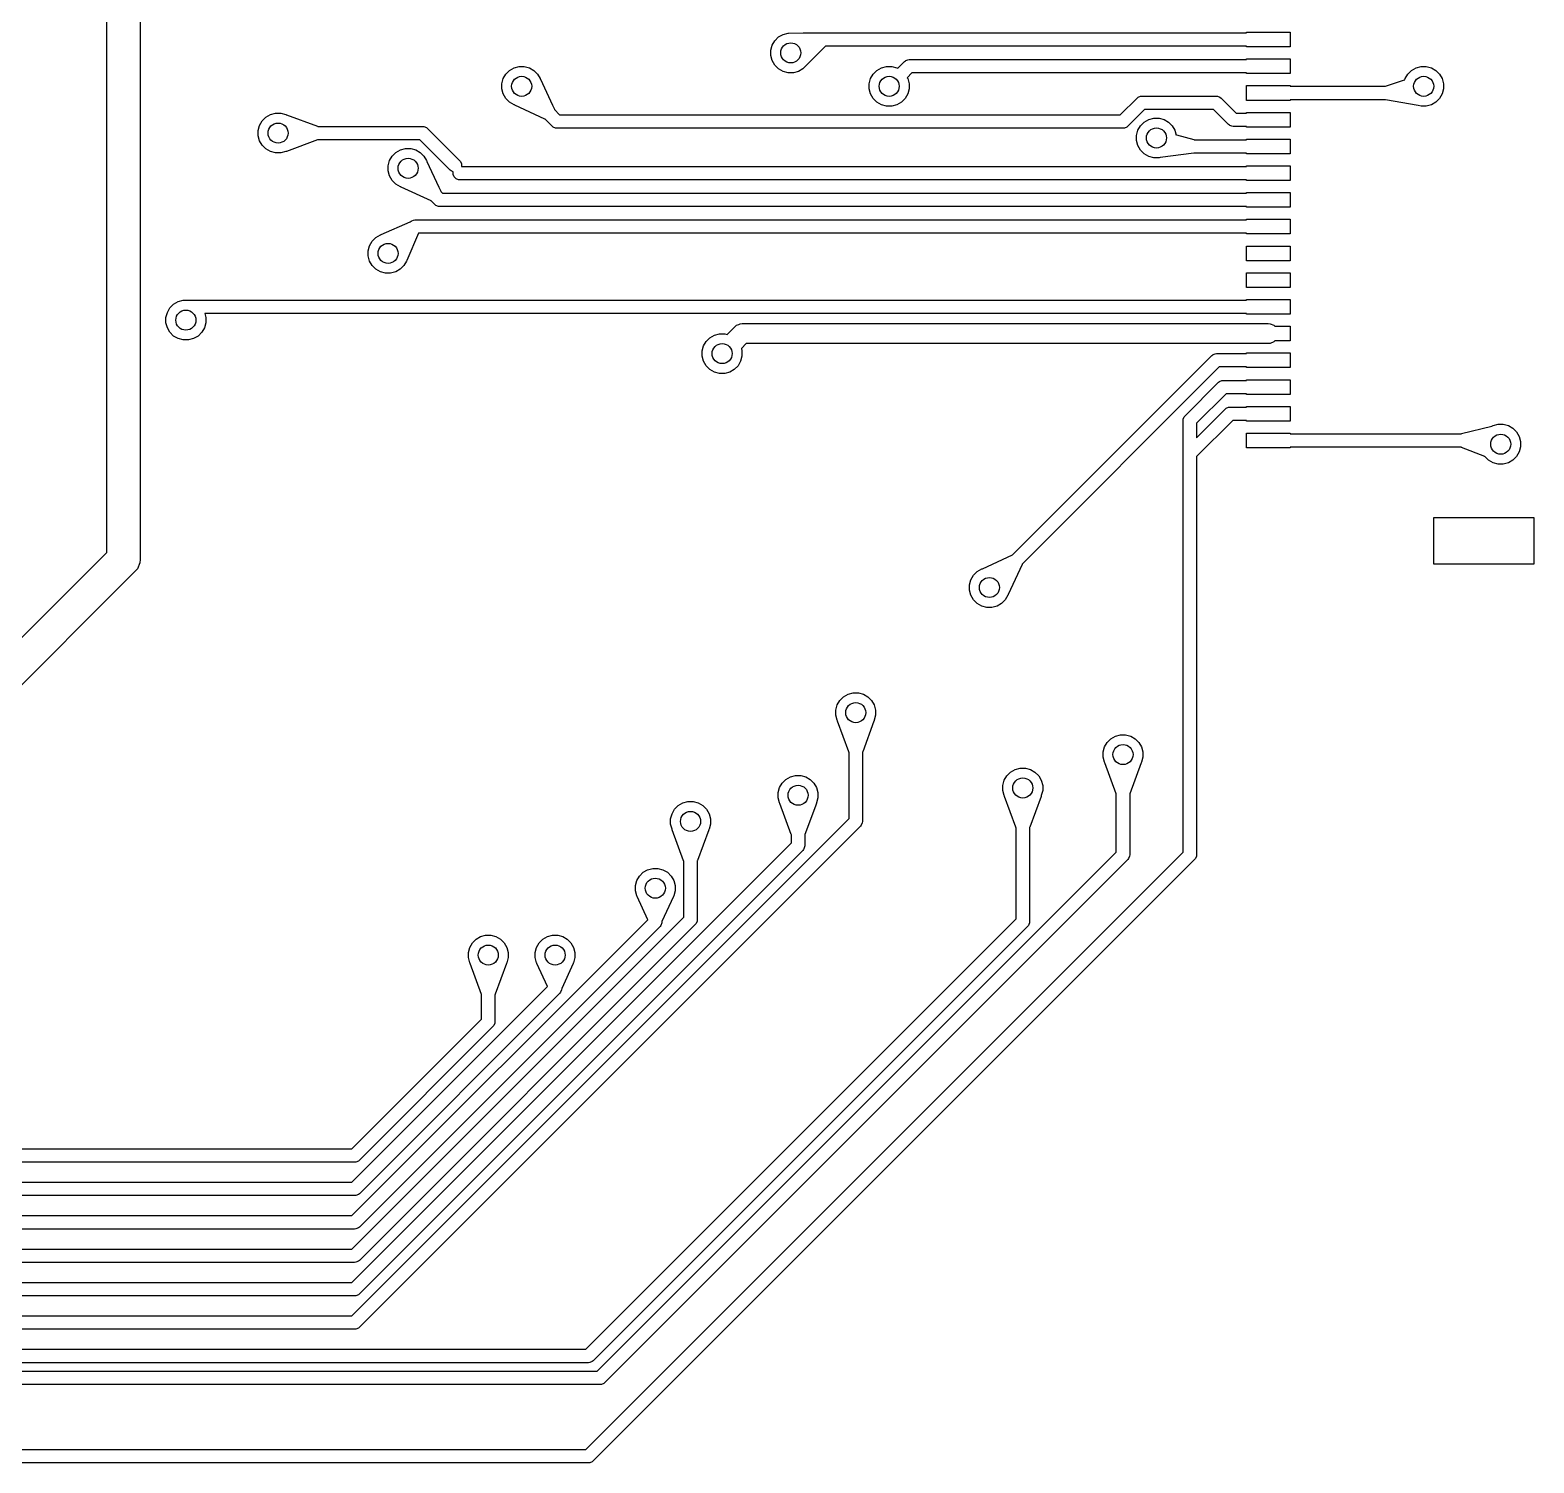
# Model space of a CAD drawing. Header units: inches. Extents: x 2.77 to 6.15, y -3.57 to -1.68.
# Drawn here: x 5.262 to 6.148, y -3.567 to -2.723 of the extents above; entities that cross this region are included whole.
import ezdxf

# ---------------------------------------------------------------- set-up
doc = ezdxf.new("R2010")
doc.units = ezdxf.units.IN
doc.header["$MEASUREMENT"] = 0
doc.layers.add('F.Cu', color=13, linetype='CONTINUOUS', true_color=0xc83434)

msp = doc.modelspace()

# ---------------------------------------------------------------- linework, layer by layer
at = {"layer": 'F.Cu', "linetype": 'CONTINUOUS'}
for p, q in [((5.30669, -3.03057), (5.30669, -2.08504)), ((5.32638, -2.08912), (5.32638, -3.03465)), ((5.69881, -2.7317), (5.70035, -2.72903)), ((5.70035, -2.72903), (5.70253, -2.72685)), ((5.70253, -2.72685), (5.7052, -2.72531)), ((5.7052, -2.72531), (5.70818, -2.72451)), ((5.70818, -2.72451), (5.70848, -2.72451)), ((5.70848, -2.72451), (5.70849, -2.72451)), ((5.70849, -2.72451), (5.71698, -2.72447)), ((5.71698, -2.72447), (5.7176, -2.72441)), ((5.7176, -2.72441), (5.97835, -2.72441)), ((5.97835, -2.72441), (5.97835, -2.72402)), ((5.97835, -2.72402), (6.00394, -2.72402)), ((6.00394, -2.72402), (6.00394, -2.73268)), ((5.69801, -2.73468), (5.69881, -2.7317)), ((5.69801, -2.73776), (5.69801, -2.73468)), ((5.69881, -2.74074), (5.69801, -2.73776)), ((5.73009, -2.73242), (5.71909, -2.74341)), ((5.73014, -2.73228), (5.73009, -2.73242)), ((5.97835, -2.73228), (5.73014, -2.73228)), ((5.97835, -2.73268), (5.97835, -2.73228)), ((6.00394, -2.73268), (5.97835, -2.73268)), ((5.54181, -2.74872), (5.54399, -2.74654)), ((5.54399, -2.74654), (5.54666, -2.74499)), ((5.54666, -2.74499), (5.54964, -2.7442)), ((5.54964, -2.7442), (5.55272, -2.7442)), ((5.55272, -2.7442), (5.5557, -2.74499)), ((5.5557, -2.74499), (5.55837, -2.74654)), ((5.55837, -2.74654), (5.56055, -2.74872)), ((5.70035, -2.74341), (5.69881, -2.74074)), ((5.70253, -2.74559), (5.70035, -2.74341)), ((5.7052, -2.74713), (5.70253, -2.74559)), ((5.71691, -2.74559), (5.71424, -2.74713)), ((5.71909, -2.74341), (5.71691, -2.74559)), ((5.71909, -2.74341), (5.71909, -2.74341)), ((5.75835, -2.74872), (5.76053, -2.74654)), ((5.76053, -2.74654), (5.7632, -2.74499)), ((5.7632, -2.74499), (5.76617, -2.7442)), ((5.76617, -2.7442), (5.76926, -2.7442)), ((5.76926, -2.7442), (5.77224, -2.74499)), ((5.77224, -2.74499), (5.77276, -2.7453)), ((5.77276, -2.7453), (5.77674, -2.74131)), ((5.77674, -2.74131), (5.77734, -2.74082)), ((5.77734, -2.74082), (5.77753, -2.74074)), ((5.77753, -2.74074), (5.77876, -2.74023)), ((5.77876, -2.74023), (5.77953, -2.74016)), ((5.77953, -2.74016), (5.97835, -2.74016)), ((5.97835, -2.74016), (5.97835, -2.73976)), ((5.97835, -2.73976), (6.00394, -2.73976)), ((6.00394, -2.73976), (6.00394, -2.74843)), ((6.07331, -2.74872), (6.07549, -2.74654)), ((6.07549, -2.74654), (6.07816, -2.74499)), ((6.07816, -2.74499), (6.08114, -2.7442)), ((6.08114, -2.7442), (6.08422, -2.7442)), ((6.08422, -2.7442), (6.0872, -2.74499)), ((6.0872, -2.74499), (6.08987, -2.74654)), ((6.08987, -2.74654), (6.09205, -2.74872)), ((5.53947, -2.75436), (5.54027, -2.75139)), ((5.53947, -2.75745), (5.53947, -2.75436)), ((5.54027, -2.75139), (5.54181, -2.74872)), ((5.56055, -2.74872), (5.56209, -2.75139)), ((5.56209, -2.75139), (5.56217, -2.75168)), ((5.56217, -2.75168), (5.56228, -2.75178)), ((5.56228, -2.75178), (5.56932, -2.767)), ((5.70818, -2.74793), (5.7052, -2.74713)), ((5.71127, -2.74793), (5.70818, -2.74793)), ((5.71424, -2.74713), (5.71127, -2.74793)), ((5.75601, -2.75436), (5.7568, -2.75139)), ((5.75601, -2.75745), (5.75601, -2.75436)), ((5.7568, -2.75139), (5.75835, -2.74872)), ((5.78116, -2.74803), (5.77833, -2.75086)), ((5.77833, -2.75086), (5.77863, -2.75139)), ((5.77863, -2.75139), (5.77943, -2.75436)), ((5.77943, -2.75436), (5.77943, -2.75745)), ((5.97835, -2.74803), (5.78116, -2.74803)), ((5.97835, -2.74843), (5.97835, -2.74803)), ((6.00394, -2.74843), (5.97835, -2.74843)), ((5.97835, -2.76417), (5.97835, -2.75551)), ((5.97835, -2.75551), (6.00394, -2.75551)), ((6.00394, -2.75551), (6.00394, -2.75591)), ((6.05994, -2.75591), (6.06011, -2.7558)), ((6.06011, -2.7558), (6.07133, -2.75204)), ((6.07133, -2.75204), (6.07159, -2.75206)), ((6.07159, -2.75206), (6.07177, -2.75139)), ((6.07177, -2.75139), (6.07331, -2.74872)), ((6.09205, -2.74872), (6.09359, -2.75139)), ((6.09359, -2.75139), (6.09439, -2.75436)), ((6.09439, -2.75436), (6.09439, -2.75745)), ((5.54027, -2.76043), (5.53947, -2.75745)), ((5.54181, -2.7631), (5.54027, -2.76043)), ((5.54399, -2.76528), (5.54181, -2.7631)), ((5.7568, -2.76043), (5.75601, -2.75745)), ((5.75835, -2.7631), (5.7568, -2.76043)), ((5.76053, -2.76528), (5.75835, -2.7631)), ((5.77709, -2.7631), (5.77491, -2.76528)), ((5.77863, -2.76043), (5.77709, -2.7631)), ((5.77943, -2.75745), (5.77863, -2.76043)), ((5.90391, -2.77272), (5.91382, -2.76281)), ((5.91382, -2.76281), (5.91442, -2.76232)), ((5.91442, -2.76232), (5.91583, -2.76173)), ((5.91583, -2.76173), (5.9166, -2.76165)), ((5.9166, -2.76165), (5.96047, -2.76165)), ((5.96047, -2.76165), (5.96124, -2.76173)), ((5.96124, -2.76173), (5.96266, -2.76232)), ((5.96266, -2.76232), (5.96326, -2.76281)), ((5.96326, -2.76281), (5.9721, -2.77165)), ((6.00394, -2.76417), (5.97835, -2.76417)), ((6.00394, -2.75591), (6.05994, -2.75591)), ((6.06008, -2.76378), (6.00394, -2.76378)), ((6.00394, -2.76378), (6.00394, -2.76417)), ((6.06018, -2.76385), (6.06008, -2.76378)), ((6.07942, -2.76716), (6.06018, -2.76385)), ((6.09205, -2.7631), (6.08987, -2.76528)), ((6.09359, -2.76043), (6.09205, -2.7631)), ((6.09439, -2.75745), (6.09359, -2.76043)), ((5.40045, -2.77409), (5.40312, -2.77255)), ((5.40312, -2.77255), (5.4061, -2.77175)), ((5.4061, -2.77175), (5.40918, -2.77175)), ((5.40918, -2.77175), (5.41216, -2.77255)), ((5.41216, -2.77255), (5.41242, -2.77271)), ((5.41242, -2.77271), (5.41257, -2.7727)), ((5.41257, -2.7727), (5.43086, -2.77942)), ((5.54666, -2.76682), (5.54399, -2.76528)), ((5.54696, -2.7669), (5.54666, -2.76682)), ((5.54706, -2.767), (5.54696, -2.7669)), ((5.56474, -2.77519), (5.54706, -2.767)), ((5.56932, -2.767), (5.57046, -2.76946)), ((5.57046, -2.76946), (5.57047, -2.76963)), ((5.57047, -2.76963), (5.57356, -2.77272)), ((5.57356, -2.77272), (5.90391, -2.77272)), ((5.7632, -2.76682), (5.76053, -2.76528)), ((5.76617, -2.76762), (5.7632, -2.76682)), ((5.76926, -2.76762), (5.76617, -2.76762)), ((5.77224, -2.76682), (5.76926, -2.76762)), ((5.77491, -2.76528), (5.77224, -2.76682)), ((5.91823, -2.76953), (5.90832, -2.77944)), ((5.95884, -2.76953), (5.91823, -2.76953)), ((5.96769, -2.77837), (5.95884, -2.76953)), ((5.9721, -2.77165), (5.97835, -2.77165)), ((5.97835, -2.77165), (5.97835, -2.77126)), ((5.97835, -2.77126), (6.00394, -2.77126)), ((6.00394, -2.77126), (6.00394, -2.77992)), ((6.08114, -2.76762), (6.07942, -2.76716)), ((6.08209, -2.76762), (6.08114, -2.76762)), ((6.08219, -2.76763), (6.08209, -2.76762)), ((6.08222, -2.76764), (6.08219, -2.76763)), ((6.08229, -2.76762), (6.08222, -2.76764)), ((6.08422, -2.76762), (6.08229, -2.76762)), ((6.0872, -2.76682), (6.08422, -2.76762)), ((6.08987, -2.76528), (6.0872, -2.76682)), ((5.39593, -2.78192), (5.39673, -2.77894)), ((5.39593, -2.78501), (5.39593, -2.78192)), ((5.39673, -2.77894), (5.39827, -2.77627)), ((5.39827, -2.77627), (5.40045, -2.77409)), ((5.43086, -2.77942), (5.43098, -2.77953)), ((5.43098, -2.77953), (5.49285, -2.77953)), ((5.49285, -2.77953), (5.49361, -2.7796)), ((5.49361, -2.7796), (5.49503, -2.78019)), ((5.49503, -2.78019), (5.49563, -2.78068)), ((5.49563, -2.78068), (5.51459, -2.79965)), ((5.56493, -2.77523), (5.56474, -2.77519)), ((5.56915, -2.77944), (5.56493, -2.77523)), ((5.56493, -2.77523), (5.56493, -2.77523)), ((5.56974, -2.77993), (5.56915, -2.77944)), ((5.57116, -2.78051), (5.56974, -2.77993)), ((5.57193, -2.78059), (5.57116, -2.78051)), ((5.90554, -2.78059), (5.57193, -2.78059)), ((5.90631, -2.78051), (5.90554, -2.78059)), ((5.90773, -2.77993), (5.90631, -2.78051)), ((5.90832, -2.77944), (5.90773, -2.77993)), ((5.91349, -2.7848), (5.91428, -2.78182)), ((5.91428, -2.78182), (5.91583, -2.77915)), ((5.91583, -2.77915), (5.91801, -2.77697)), ((5.91801, -2.77697), (5.92068, -2.77543)), ((5.92068, -2.77543), (5.92366, -2.77463)), ((5.92366, -2.77463), (5.92674, -2.77463)), ((5.92674, -2.77463), (5.92972, -2.77543)), ((5.92972, -2.77543), (5.93239, -2.77697)), ((5.93239, -2.77697), (5.93457, -2.77915)), ((5.93457, -2.77915), (5.93611, -2.78182)), ((5.93611, -2.78182), (5.93685, -2.7846)), ((5.96829, -2.77886), (5.96769, -2.77837)), ((5.96846, -2.77894), (5.96829, -2.77886)), ((5.9697, -2.77945), (5.96846, -2.77894)), ((5.97047, -2.77953), (5.9697, -2.77945)), ((5.97835, -2.77953), (5.97047, -2.77953)), ((5.97835, -2.77992), (5.97835, -2.77953)), ((6.00394, -2.77992), (5.97835, -2.77992)), ((5.39673, -2.78798), (5.39593, -2.78501)), ((5.39827, -2.79065), (5.39673, -2.78798)), ((5.40045, -2.79283), (5.39827, -2.79065)), ((5.43086, -2.78751), (5.41257, -2.79423)), ((5.43102, -2.78741), (5.43086, -2.78751)), ((5.43103, -2.7874), (5.43102, -2.78741)), ((5.49122, -2.7874), (5.43103, -2.7874)), ((5.50903, -2.80521), (5.49122, -2.7874)), ((5.91349, -2.78788), (5.91349, -2.7848)), ((5.91428, -2.79086), (5.91349, -2.78788)), ((5.91583, -2.79353), (5.91428, -2.79086)), ((5.93685, -2.7846), (5.93704, -2.78457)), ((5.93704, -2.78457), (5.9473, -2.78731)), ((5.9473, -2.78731), (5.94742, -2.7874)), ((5.94742, -2.7874), (5.97835, -2.7874)), ((5.97835, -2.7874), (5.97835, -2.78701)), ((5.97835, -2.78701), (6.00394, -2.78701)), ((6.00394, -2.78701), (6.00394, -2.79567)), ((5.40312, -2.79438), (5.40045, -2.79283)), ((5.4061, -2.79517), (5.40312, -2.79438)), ((5.40918, -2.79517), (5.4061, -2.79517)), ((5.41216, -2.79438), (5.40918, -2.79517)), ((5.41243, -2.79422), (5.41216, -2.79438)), ((5.41257, -2.79423), (5.41243, -2.79422)), ((5.47254, -2.80267), (5.47334, -2.79969)), ((5.47334, -2.79969), (5.47488, -2.79702)), ((5.47488, -2.79702), (5.47706, -2.79484)), ((5.47706, -2.79484), (5.47973, -2.7933)), ((5.47973, -2.7933), (5.48271, -2.7925)), ((5.48271, -2.7925), (5.48579, -2.7925)), ((5.48579, -2.7925), (5.48877, -2.7933)), ((5.48877, -2.7933), (5.49144, -2.79484)), ((5.49144, -2.79484), (5.49362, -2.79702)), ((5.49362, -2.79702), (5.49516, -2.79969)), ((5.49516, -2.79969), (5.49524, -2.79999)), ((5.49524, -2.79999), (5.49529, -2.80003)), ((5.49529, -2.80003), (5.49538, -2.80017)), ((5.49538, -2.80017), (5.50239, -2.81531)), ((5.51459, -2.79965), (5.51508, -2.80024)), ((5.91801, -2.79571), (5.91583, -2.79353)), ((5.92068, -2.79725), (5.91801, -2.79571)), ((5.92366, -2.79805), (5.92068, -2.79725)), ((5.92546, -2.79805), (5.92366, -2.79805)), ((5.92563, -2.79809), (5.92546, -2.79805)), ((5.92599, -2.79805), (5.92563, -2.79809)), ((5.92674, -2.79805), (5.92599, -2.79805)), ((5.92743, -2.79786), (5.92674, -2.79805)), ((5.94724, -2.79533), (5.92743, -2.79786)), ((5.94735, -2.79528), (5.94724, -2.79533)), ((5.97835, -2.79528), (5.94735, -2.79528)), ((5.97835, -2.79567), (5.97835, -2.79528)), ((6.00394, -2.79567), (5.97835, -2.79567)), ((5.47254, -2.80575), (5.47254, -2.80267)), ((5.47334, -2.80873), (5.47254, -2.80575)), ((5.47488, -2.8114), (5.47334, -2.80873)), ((5.50962, -2.8057), (5.50903, -2.80521)), ((5.51087, -2.80622), (5.50962, -2.8057)), ((5.51082, -2.80632), (5.51087, -2.80622)), ((5.51082, -2.80785), (5.51082, -2.80632)), ((5.51141, -2.80927), (5.51082, -2.80785)), ((5.51508, -2.80024), (5.51567, -2.80166)), ((5.51567, -2.80166), (5.51567, -2.80315)), ((5.51567, -2.80315), (5.97835, -2.80315)), ((5.97835, -2.80315), (5.97835, -2.80276)), ((5.97835, -2.80276), (6.00394, -2.80276)), ((6.00394, -2.80276), (6.00394, -2.81142)), ((5.47706, -2.81358), (5.47488, -2.8114)), ((5.47973, -2.81512), (5.47706, -2.81358)), ((5.48003, -2.81521), (5.47973, -2.81512)), ((5.48007, -2.81524), (5.48003, -2.81521)), ((5.48021, -2.81535), (5.48007, -2.81524)), ((5.49776, -2.82347), (5.48021, -2.81535)), ((5.50239, -2.81531), (5.50349, -2.81769)), ((5.50349, -2.81769), (5.50354, -2.81786)), ((5.50354, -2.81786), (5.50354, -2.81793)), ((5.5125, -2.81036), (5.51141, -2.80927)), ((5.51392, -2.81095), (5.5125, -2.81036)), ((5.51469, -2.81102), (5.51392, -2.81095)), ((5.97835, -2.81102), (5.51469, -2.81102)), ((5.97835, -2.81142), (5.97835, -2.81102)), ((6.00394, -2.81142), (5.97835, -2.81142)), ((5.49786, -2.8235), (5.49776, -2.82347)), ((5.49797, -2.8235), (5.49786, -2.82351)), ((5.49786, -2.82351), (5.49786, -2.8235)), ((5.50009, -2.82562), (5.49797, -2.8235)), ((5.50069, -2.82611), (5.50009, -2.82562)), ((5.50211, -2.8267), (5.50069, -2.82611)), ((5.50287, -2.82677), (5.50211, -2.8267)), ((5.50354, -2.81793), (5.5045, -2.8189)), ((5.5045, -2.8189), (5.97835, -2.8189)), ((5.97835, -2.8189), (5.97835, -2.8185)), ((5.97835, -2.8185), (6.00394, -2.8185)), ((6.00394, -2.8185), (6.00394, -2.82717)), ((5.48541, -2.8358), (5.486, -2.83531)), ((5.486, -2.83531), (5.48649, -2.83511)), ((5.48649, -2.83511), (5.48742, -2.83472)), ((5.48742, -2.83472), (5.48819, -2.83465)), ((5.48819, -2.83465), (5.97835, -2.83465)), ((5.97835, -2.82677), (5.50287, -2.82677)), ((5.97835, -2.82717), (5.97835, -2.82677)), ((6.00394, -2.82717), (5.97835, -2.82717)), ((5.97835, -2.83465), (5.97835, -2.83425)), ((5.97835, -2.83425), (6.00394, -2.83425)), ((6.00394, -2.83425), (6.00394, -2.84291)), ((5.46525, -2.84496), (5.46792, -2.84342)), ((5.46792, -2.84342), (5.46824, -2.84333)), ((5.46824, -2.84333), (5.46833, -2.84324)), ((5.46833, -2.84324), (5.4854, -2.8358)), ((5.49047, -2.84252), (5.48353, -2.85844)), ((5.4854, -2.8358), (5.48541, -2.8358)), ((5.97835, -2.84252), (5.49047, -2.84252)), ((5.97835, -2.84291), (5.97835, -2.84252)), ((6.00394, -2.84291), (5.97835, -2.84291)), ((5.46073, -2.85279), (5.46153, -2.84981)), ((5.46073, -2.85587), (5.46073, -2.85279)), ((5.46153, -2.84981), (5.46307, -2.84714)), ((5.46307, -2.84714), (5.46525, -2.84496)), ((5.97835, -2.85866), (5.97835, -2.85)), ((5.97835, -2.85), (6.00394, -2.85)), ((6.00394, -2.85), (6.00394, -2.85866)), ((5.46153, -2.85885), (5.46073, -2.85587)), ((5.46307, -2.86152), (5.46153, -2.85885)), ((5.46525, -2.8637), (5.46307, -2.86152)), ((5.48181, -2.86152), (5.47963, -2.8637)), ((5.48335, -2.85885), (5.48181, -2.86152)), ((5.48344, -2.85853), (5.48335, -2.85885)), ((5.48353, -2.85844), (5.48344, -2.85853)), ((6.00394, -2.85866), (5.97835, -2.85866)), ((5.46792, -2.86524), (5.46525, -2.8637)), ((5.4709, -2.86604), (5.46792, -2.86524)), ((5.47398, -2.86604), (5.4709, -2.86604)), ((5.47696, -2.86524), (5.47398, -2.86604)), ((5.47963, -2.8637), (5.47696, -2.86524)), ((5.97835, -2.87441), (5.97835, -2.86575)), ((5.97835, -2.86575), (6.00394, -2.86575)), ((6.00394, -2.86575), (6.00394, -2.87441)), ((6.00394, -2.87441), (5.97835, -2.87441)), ((5.34239, -2.88913), (5.34393, -2.88645)), ((5.34393, -2.88645), (5.34611, -2.88427)), ((5.34611, -2.88427), (5.34878, -2.88273)), ((5.34878, -2.88273), (5.35176, -2.88194)), ((5.35176, -2.88194), (5.35329, -2.88194)), ((5.35329, -2.88194), (5.35347, -2.88184)), ((5.35347, -2.88184), (5.35352, -2.88183)), ((5.35352, -2.88183), (5.37339, -2.88189)), ((5.37339, -2.88189), (5.37339, -2.88189)), ((5.37339, -2.88189), (5.97835, -2.88189)), ((5.97835, -2.88189), (5.97835, -2.8815)), ((5.97835, -2.8815), (6.00394, -2.8815)), ((6.00394, -2.8815), (6.00394, -2.89016)), ((5.34159, -2.8921), (5.34239, -2.88913)), ((5.34159, -2.89519), (5.34159, -2.8921)), ((5.34239, -2.89816), (5.34159, -2.89519)), ((5.36501, -2.89519), (5.36421, -2.89816)), ((5.36441, -2.8898), (5.36439, -2.8898)), ((5.36439, -2.8898), (5.36501, -2.8921)), ((5.36454, -2.88982), (5.36441, -2.8898)), ((5.37339, -2.88977), (5.36454, -2.88982)), ((5.36501, -2.8921), (5.36501, -2.89519)), ((5.3734, -2.88976), (5.37339, -2.88977)), ((5.97835, -2.88976), (5.3734, -2.88976)), ((5.67227, -2.90206), (5.67693, -2.8974)), ((5.67693, -2.8974), (5.67782, -2.89666)), ((5.67782, -2.89666), (5.67907, -2.89615)), ((5.67907, -2.89615), (5.67995, -2.89578)), ((5.67995, -2.89578), (5.6811, -2.89567)), ((5.6811, -2.89567), (5.99114, -2.89567)), ((5.97835, -2.89016), (5.97835, -2.88976)), ((6.00394, -2.89016), (5.97835, -2.89016)), ((5.99114, -2.89567), (5.99229, -2.89578)), ((5.99229, -2.89578), (5.99442, -2.89666)), ((5.99442, -2.89666), (5.995, -2.89724)), ((5.995, -2.89724), (6.00394, -2.89724)), ((6.00394, -2.89724), (6.00394, -2.90591)), ((5.34393, -2.90084), (5.34239, -2.89816)), ((5.34611, -2.90302), (5.34393, -2.90084)), ((5.34878, -2.90456), (5.34611, -2.90302)), ((5.35176, -2.90535), (5.34878, -2.90456)), ((5.35484, -2.90535), (5.35176, -2.90535)), ((5.35782, -2.90456), (5.35484, -2.90535)), ((5.36049, -2.90302), (5.35782, -2.90456)), ((5.36267, -2.90084), (5.36049, -2.90302)), ((5.36421, -2.89816), (5.36267, -2.90084)), ((5.65838, -2.90887), (5.65992, -2.9062)), ((5.65992, -2.9062), (5.6621, -2.90402)), ((5.6621, -2.90402), (5.66477, -2.90247)), ((5.66477, -2.90247), (5.66775, -2.90168)), ((5.66775, -2.90168), (5.67083, -2.90168)), ((5.67083, -2.90168), (5.67227, -2.90206)), ((5.99442, -2.90649), (5.99229, -2.90737)), ((5.995, -2.90591), (5.99442, -2.90649)), ((6.00394, -2.90591), (5.995, -2.90591)), ((5.65758, -2.91184), (5.65838, -2.90887)), ((5.65758, -2.91493), (5.65758, -2.91184)), ((5.65838, -2.91791), (5.65758, -2.91493)), ((5.681, -2.91493), (5.6802, -2.91791)), ((5.68355, -2.90748), (5.68062, -2.91041)), ((5.68062, -2.91041), (5.681, -2.91184)), ((5.681, -2.91184), (5.681, -2.91493)), ((5.99114, -2.90748), (5.68355, -2.90748)), ((5.84049, -3.03189), (5.95785, -2.91454)), ((5.95785, -2.91454), (5.95844, -2.91405)), ((5.95844, -2.91405), (5.95869, -2.91395)), ((5.95869, -2.91395), (5.95986, -2.91346)), ((5.95986, -2.91346), (5.96063, -2.91339)), ((5.96063, -2.91339), (5.97835, -2.91339)), ((5.97835, -2.91339), (5.97835, -2.91299)), ((5.97835, -2.91299), (6.00394, -2.91299)), ((5.99229, -2.90737), (5.99114, -2.90748)), ((6.00394, -2.91299), (6.00394, -2.92165)), ((5.65992, -2.92058), (5.65838, -2.91791)), ((5.6621, -2.92276), (5.65992, -2.92058)), ((5.66477, -2.9243), (5.6621, -2.92276)), ((5.67648, -2.92276), (5.67381, -2.9243)), ((5.67866, -2.92058), (5.67648, -2.92276)), ((5.6802, -2.91791), (5.67866, -2.92058)), ((5.96226, -2.92126), (5.84609, -3.03743)), ((5.97835, -2.92126), (5.96226, -2.92126)), ((5.97835, -2.92165), (5.97835, -2.92126)), ((6.00394, -2.92165), (5.97835, -2.92165)), ((5.66775, -2.9251), (5.66477, -2.9243)), ((5.67083, -2.9251), (5.66775, -2.9251)), ((5.67381, -2.9243), (5.67083, -2.9251)), ((5.9421, -2.94997), (5.96178, -2.93029)), ((5.96178, -2.93029), (5.96238, -2.9298)), ((5.96238, -2.9298), (5.9638, -2.92921)), ((5.9638, -2.92921), (5.96457, -2.92913)), ((5.96457, -2.92913), (5.97835, -2.92913)), ((5.97835, -2.92913), (5.97835, -2.92874)), ((5.97835, -2.92874), (6.00394, -2.92874)), ((6.00394, -2.92874), (6.00394, -2.9374)), ((5.9662, -2.93701), (5.94882, -2.95439)), ((5.97835, -2.93701), (5.9662, -2.93701)), ((5.97835, -2.9374), (5.97835, -2.93701)), ((6.00394, -2.9374), (5.97835, -2.9374)), ((5.94102, -2.95199), (5.94161, -2.95057)), ((5.94161, -2.95057), (5.9421, -2.94997)), ((5.94882, -2.96294), (5.96572, -2.94603)), ((5.96572, -2.94603), (5.96632, -2.94555)), ((5.96632, -2.94555), (5.96774, -2.94496)), ((5.96774, -2.94496), (5.9685, -2.94488)), ((5.9685, -2.94488), (5.97835, -2.94488)), ((5.97835, -2.94488), (5.97835, -2.94449)), ((5.97835, -2.94449), (6.00394, -2.94449)), ((6.00394, -2.94449), (6.00394, -2.95315)), ((5.94094, -2.95276), (5.94102, -2.95199)), ((5.94094, -2.97244), (5.94094, -2.95276)), ((5.97013, -2.95276), (5.94882, -2.97407)), ((5.94882, -2.95439), (5.94882, -2.96294)), ((5.97835, -2.95276), (5.97013, -2.95276)), ((5.97835, -2.95315), (5.97835, -2.95276)), ((6.00394, -2.95315), (5.97835, -2.95315)), ((6.10506, -2.96054), (6.12293, -2.95618)), ((6.12293, -2.95618), (6.12354, -2.95583)), ((6.12354, -2.95583), (6.12652, -2.95503)), ((6.12652, -2.95503), (6.1296, -2.95503)), ((6.1296, -2.95503), (6.13258, -2.95583)), ((6.13258, -2.95583), (6.13525, -2.95737)), ((6.13525, -2.95737), (6.13743, -2.95955)), ((6.13743, -2.95955), (6.13897, -2.96222)), ((5.97835, -2.9689), (5.97835, -2.96024)), ((5.97835, -2.96024), (6.00394, -2.96024)), ((6.00394, -2.96024), (6.00394, -2.96063)), ((6.00394, -2.96063), (6.10491, -2.96063)), ((6.10488, -2.9685), (6.00394, -2.9685)), ((6.00394, -2.9685), (6.00394, -2.9689)), ((6.105, -2.96862), (6.10488, -2.9685)), ((6.10491, -2.96063), (6.10506, -2.96054)), ((6.13897, -2.96222), (6.13977, -2.9652)), ((6.13977, -2.96828), (6.13897, -2.97126)), ((6.13977, -2.9652), (6.13977, -2.96828)), ((5.94094, -3.20703), (5.94094, -2.97244)), ((5.94882, -2.97407), (5.94882, -3.20866)), ((6.00394, -2.9689), (5.97835, -2.9689)), ((6.11862, -2.97409), (6.105, -2.96862)), ((6.1188, -2.97412), (6.11862, -2.97409)), ((6.11886, -2.9741), (6.1188, -2.97412)), ((6.12087, -2.97611), (6.11886, -2.9741)), ((6.12354, -2.97765), (6.12087, -2.97611)), ((6.13525, -2.97611), (6.13258, -2.97765)), ((6.13743, -2.97393), (6.13525, -2.97611)), ((6.13897, -2.97126), (6.13743, -2.97393)), ((6.12652, -2.97845), (6.12354, -2.97765)), ((6.1296, -2.97845), (6.12652, -2.97845)), ((6.13258, -2.97765), (6.1296, -2.97845)), ((6.08858, -3.0374), (6.08858, -3.00984)), ((6.08858, -3.00984), (6.14764, -3.00984)), ((6.14764, -3.00984), (6.14764, -3.0374)), ((5.20931, -3.12795), (5.30669, -3.03057)), ((5.32619, -3.03657), (5.32472, -3.04011)), ((5.32638, -3.03465), (5.32619, -3.03657)), ((5.82265, -3.04009), (5.84033, -3.0319)), ((5.84605, -3.03762), (5.83787, -3.0553)), ((5.84033, -3.0319), (5.84049, -3.03189)), ((5.84609, -3.03743), (5.84605, -3.03762)), ((5.84609, -3.03743), (5.84609, -3.03743)), ((6.14764, -3.0374), (6.08858, -3.0374)), ((5.3235, -3.04161), (5.22035, -3.14475)), ((5.32472, -3.04011), (5.3235, -3.04161)), ((5.32472, -3.04011), (5.32472, -3.04011)), ((5.81506, -3.04964), (5.81586, -3.04666)), ((5.81586, -3.04666), (5.8174, -3.04399)), ((5.8174, -3.04399), (5.81958, -3.04181)), ((5.81958, -3.04181), (5.82225, -3.04027)), ((5.82225, -3.04027), (5.82255, -3.04019)), ((5.82255, -3.04019), (5.82265, -3.04009)), ((5.81506, -3.05272), (5.81506, -3.04964)), ((5.81586, -3.0557), (5.81506, -3.05272)), ((5.8174, -3.05837), (5.81586, -3.0557)), ((5.83768, -3.0557), (5.83614, -3.05837)), ((5.83776, -3.0554), (5.83768, -3.0557)), ((5.83787, -3.0553), (5.83776, -3.0554)), ((5.81958, -3.06055), (5.8174, -3.05837)), ((5.82225, -3.06209), (5.81958, -3.06055)), ((5.82523, -3.06289), (5.82225, -3.06209)), ((5.82831, -3.06289), (5.82523, -3.06289)), ((5.83129, -3.06209), (5.82831, -3.06289)), ((5.83396, -3.06055), (5.83129, -3.06209)), ((5.83614, -3.05837), (5.83396, -3.06055)), ((5.73712, -3.12039), (5.73866, -3.11772)), ((5.73866, -3.11772), (5.74084, -3.11554)), ((5.74084, -3.11554), (5.74351, -3.114)), ((5.74351, -3.114), (5.74649, -3.1132)), ((5.74649, -3.1132), (5.74957, -3.1132)), ((5.74957, -3.1132), (5.75255, -3.114)), ((5.75255, -3.114), (5.75522, -3.11554)), ((5.75522, -3.11554), (5.7574, -3.11772)), ((5.7574, -3.11772), (5.75894, -3.12039)), ((5.73632, -3.12337), (5.73712, -3.12039)), ((5.73632, -3.12645), (5.73632, -3.12337)), ((5.73712, -3.12943), (5.73632, -3.12645)), ((5.75894, -3.12039), (5.75974, -3.12337)), ((5.75974, -3.12645), (5.75894, -3.12943)), ((5.75974, -3.12337), (5.75974, -3.12645)), ((5.73728, -3.1297), (5.73712, -3.12943)), ((5.73727, -3.12975), (5.73728, -3.1297)), ((5.7373, -3.12992), (5.73727, -3.12975)), ((5.74397, -3.14808), (5.7373, -3.12992)), ((5.75876, -3.12992), (5.75211, -3.14804)), ((5.75879, -3.12975), (5.75876, -3.12992)), ((5.75894, -3.12943), (5.75879, -3.12969)), ((5.75879, -3.12969), (5.75879, -3.12975)), ((5.8938, -3.14806), (5.8946, -3.14509)), ((5.8946, -3.14509), (5.89614, -3.14242)), ((5.89614, -3.14242), (5.89832, -3.14024)), ((5.89832, -3.14024), (5.90099, -3.13869)), ((5.90099, -3.13869), (5.90397, -3.1379)), ((5.90397, -3.1379), (5.90705, -3.1379)), ((5.90705, -3.1379), (5.91003, -3.13869)), ((5.91003, -3.13869), (5.9127, -3.14024)), ((5.9127, -3.14024), (5.91488, -3.14242)), ((5.91488, -3.14242), (5.91642, -3.14509)), ((5.91642, -3.14509), (5.91722, -3.14806)), ((5.74397, -3.1481), (5.74397, -3.14808)), ((5.74398, -3.1481), (5.74397, -3.1481)), ((5.74397, -3.1481), (5.74397, -3.1481)), ((5.74401, -3.14817), (5.74398, -3.1481)), ((5.74409, -3.14824), (5.74401, -3.14817)), ((5.74401, -3.14817), (5.74401, -3.14817)), ((5.74409, -3.18735), (5.74409, -3.14824)), ((5.75202, -3.14819), (5.75197, -3.14825)), ((5.75197, -3.14825), (5.75197, -3.18898)), ((5.75211, -3.14804), (5.75202, -3.14819)), ((5.8938, -3.15115), (5.8938, -3.14806)), ((5.8946, -3.15413), (5.8938, -3.15115)), ((5.89476, -3.1544), (5.8946, -3.15413)), ((5.89475, -3.15454), (5.89476, -3.1544)), ((5.90146, -3.17283), (5.89475, -3.15454)), ((5.91627, -3.15454), (5.90956, -3.17283)), ((5.91642, -3.15413), (5.91627, -3.15439)), ((5.91627, -3.15439), (5.91627, -3.15454)), ((5.91722, -3.15115), (5.91642, -3.15413)), ((5.91722, -3.14806), (5.91722, -3.15115)), ((5.70685, -3.1642), (5.70952, -3.16265)), ((5.70952, -3.16265), (5.7125, -3.16186)), ((5.7125, -3.16186), (5.71559, -3.16186)), ((5.71559, -3.16186), (5.71856, -3.16265)), ((5.71856, -3.16265), (5.72123, -3.1642)), ((5.83554, -3.16477), (5.83709, -3.1621)), ((5.83709, -3.1621), (5.83927, -3.15992)), ((5.83927, -3.15992), (5.84194, -3.15838)), ((5.84194, -3.15838), (5.84492, -3.15758)), ((5.84492, -3.15758), (5.848, -3.15758)), ((5.848, -3.15758), (5.85098, -3.15838)), ((5.85098, -3.15838), (5.85365, -3.15992)), ((5.85365, -3.15992), (5.85583, -3.1621)), ((5.85583, -3.1621), (5.85737, -3.16477)), ((5.70233, -3.17202), (5.70313, -3.16905)), ((5.70233, -3.17511), (5.70233, -3.17202)), ((5.70313, -3.16905), (5.70467, -3.16638)), ((5.70467, -3.16638), (5.70685, -3.1642)), ((5.72123, -3.1642), (5.72341, -3.16638)), ((5.72341, -3.16638), (5.72496, -3.16905)), ((5.72496, -3.16905), (5.72575, -3.17202)), ((5.72575, -3.17202), (5.72575, -3.17511)), ((5.83475, -3.16775), (5.83554, -3.16477)), ((5.83475, -3.17083), (5.83475, -3.16775)), ((5.83554, -3.17381), (5.83475, -3.17083)), ((5.85737, -3.16477), (5.85817, -3.16775)), ((5.85817, -3.17083), (5.85737, -3.17381)), ((5.85817, -3.16775), (5.85817, -3.17083)), ((5.6413, -3.18179), (5.64348, -3.17961)), ((5.64348, -3.17961), (5.64615, -3.17806)), ((5.64615, -3.17806), (5.64913, -3.17727)), ((5.64913, -3.17727), (5.65221, -3.17727)), ((5.65221, -3.17727), (5.65519, -3.17806)), ((5.65519, -3.17806), (5.65786, -3.17961)), ((5.65786, -3.17961), (5.66004, -3.18179)), ((5.70313, -3.17809), (5.70233, -3.17511)), ((5.70329, -3.17836), (5.70313, -3.17809)), ((5.70328, -3.1785), (5.70329, -3.17836)), ((5.71, -3.19679), (5.70328, -3.1785)), ((5.72481, -3.1785), (5.71809, -3.19679)), ((5.72496, -3.17809), (5.7248, -3.17835)), ((5.7248, -3.17835), (5.72481, -3.1785)), ((5.72575, -3.17511), (5.72496, -3.17809)), ((5.8357, -3.17408), (5.83554, -3.17381)), ((5.8357, -3.17413), (5.8357, -3.17408)), ((5.83573, -3.17431), (5.8357, -3.17413)), ((5.84239, -3.19246), (5.83573, -3.17431)), ((5.85719, -3.1743), (5.85054, -3.19242)), ((5.85722, -3.17414), (5.85719, -3.1743)), ((5.85737, -3.17381), (5.85722, -3.17408)), ((5.85722, -3.17408), (5.85722, -3.17414)), ((5.90157, -3.17299), (5.90146, -3.17283)), ((5.90157, -3.20703), (5.90157, -3.17299)), ((5.90157, -3.17299), (5.90157, -3.17299)), ((5.90956, -3.17283), (5.90945, -3.17295)), ((5.90945, -3.17295), (5.90945, -3.20866)), ((5.45113, -3.48031), (5.74409, -3.18735)), ((5.63896, -3.18743), (5.63976, -3.18446)), ((5.63896, -3.19052), (5.63896, -3.18743)), ((5.63976, -3.18446), (5.6413, -3.18179)), ((5.66004, -3.18179), (5.66158, -3.18446)), ((5.66158, -3.18446), (5.66238, -3.18743)), ((5.66238, -3.18743), (5.66238, -3.19052)), ((5.75189, -3.18974), (5.7513, -3.19116)), ((5.75197, -3.18898), (5.75189, -3.18974)), ((5.75082, -3.19176), (5.45554, -3.48704)), ((5.63976, -3.1935), (5.63896, -3.19052)), ((5.63991, -3.19377), (5.63976, -3.1935)), ((5.63991, -3.19382), (5.63991, -3.19377)), ((5.63994, -3.19399), (5.63991, -3.19382)), ((5.6466, -3.21215), (5.63994, -3.19399)), ((5.6614, -3.19399), (5.65475, -3.21211)), ((5.66143, -3.19382), (5.6614, -3.19399)), ((5.66158, -3.1935), (5.66143, -3.19376)), ((5.66143, -3.19376), (5.66143, -3.19382)), ((5.66238, -3.19052), (5.66158, -3.1935)), ((5.7101, -3.19695), (5.71, -3.19679)), ((5.71011, -3.19695), (5.7101, -3.19695)), ((5.71011, -3.20165), (5.71011, -3.19695)), ((5.71809, -3.19679), (5.71798, -3.19691)), ((5.71798, -3.19691), (5.71798, -3.20328)), ((5.7513, -3.19116), (5.75082, -3.19176)), ((5.8424, -3.19248), (5.84239, -3.19246)), ((5.8424, -3.19249), (5.8424, -3.19248)), ((5.8424, -3.19248), (5.8424, -3.19248)), ((5.84244, -3.19255), (5.8424, -3.19249)), ((5.84244, -3.19256), (5.84244, -3.19255)), ((5.84252, -3.19262), (5.84244, -3.19256)), ((5.84252, -3.2464), (5.84252, -3.19262)), ((5.85044, -3.19258), (5.85039, -3.19263)), ((5.85039, -3.19263), (5.85039, -3.24803)), ((5.85054, -3.19242), (5.85044, -3.19258)), ((5.45113, -3.46063), (5.71011, -3.20165)), ((5.71683, -3.20606), (5.45554, -3.46735)), ((5.58892, -3.55906), (5.94094, -3.20703)), ((5.59573, -3.51287), (5.90157, -3.20703)), ((5.71732, -3.20547), (5.71683, -3.20606)), ((5.71749, -3.20505), (5.71732, -3.20547)), ((5.71791, -3.20405), (5.71749, -3.20505)), ((5.71798, -3.20328), (5.71791, -3.20405)), ((5.94767, -3.21145), (5.59334, -3.56578)), ((5.9083, -3.21145), (5.60015, -3.51959)), ((5.6254, -3.21743), (5.62838, -3.21664)), ((5.62838, -3.21664), (5.63146, -3.21664)), ((5.63146, -3.21664), (5.63444, -3.21743)), ((5.64661, -3.21217), (5.6466, -3.21215)), ((5.64662, -3.21217), (5.64661, -3.21217)), ((5.64661, -3.21217), (5.64661, -3.21217)), ((5.64665, -3.21224), (5.64662, -3.21217)), ((5.64673, -3.21231), (5.64665, -3.21224)), ((5.64665, -3.21224), (5.64665, -3.21224)), ((5.64673, -3.24534), (5.64673, -3.21231)), ((5.65466, -3.21226), (5.65461, -3.21232)), ((5.65461, -3.21232), (5.65461, -3.24697)), ((5.65475, -3.21211), (5.65466, -3.21226)), ((5.90879, -3.21085), (5.9083, -3.21145)), ((5.90937, -3.20943), (5.90879, -3.21085)), ((5.90945, -3.20866), (5.90937, -3.20943)), ((5.94816, -3.21085), (5.94767, -3.21145)), ((5.94817, -3.2108), (5.94816, -3.21085)), ((5.94874, -3.20943), (5.94817, -3.2108)), ((5.94882, -3.20866), (5.94874, -3.20943)), ((5.61821, -3.2268), (5.61901, -3.22383)), ((5.61901, -3.22383), (5.62055, -3.22116)), ((5.62055, -3.22116), (5.62273, -3.21898)), ((5.62273, -3.21898), (5.6254, -3.21743)), ((5.63444, -3.21743), (5.63711, -3.21898)), ((5.63711, -3.21898), (5.63929, -3.22116)), ((5.63929, -3.22116), (5.64083, -3.22383)), ((5.64083, -3.22383), (5.64163, -3.2268)), ((5.61821, -3.22989), (5.61821, -3.2268)), ((5.61901, -3.23287), (5.61821, -3.22989)), ((5.6192, -3.2332), (5.61901, -3.23287)), ((5.61921, -3.2333), (5.6192, -3.2332)), ((5.62547, -3.24691), (5.61921, -3.2333)), ((5.64064, -3.2333), (5.63386, -3.24803)), ((5.64083, -3.23287), (5.64064, -3.2332)), ((5.64064, -3.2332), (5.64064, -3.23328)), ((5.64064, -3.23328), (5.64064, -3.2333)), ((5.64163, -3.22989), (5.64083, -3.23287)), ((5.64163, -3.2268), (5.64163, -3.22989)), ((5.45113, -3.44094), (5.64673, -3.24534)), ((5.45113, -3.42126), (5.62547, -3.24691)), ((5.65345, -3.24975), (5.45554, -3.44767)), ((5.63271, -3.25082), (5.45554, -3.42798)), ((5.58892, -3.5), (5.84252, -3.2464)), ((5.84924, -3.25082), (5.59334, -3.50672)), ((5.63319, -3.25022), (5.63271, -3.25082)), ((5.63378, -3.2488), (5.63319, -3.25022)), ((5.63386, -3.24803), (5.63378, -3.2488)), ((5.63386, -3.24803), (5.63386, -3.24803)), ((5.65394, -3.24916), (5.65345, -3.24975)), ((5.65453, -3.24774), (5.65394, -3.24916)), ((5.65461, -3.24697), (5.65453, -3.24774)), ((5.84973, -3.25022), (5.84924, -3.25082)), ((5.84992, -3.24975), (5.84973, -3.25022)), ((5.85032, -3.2488), (5.84992, -3.24975)), ((5.85039, -3.24803), (5.85032, -3.2488)), ((5.52058, -3.2632), (5.52213, -3.26053)), ((5.52213, -3.26053), (5.52431, -3.25835)), ((5.52431, -3.25835), (5.52698, -3.2568)), ((5.52698, -3.2568), (5.52995, -3.25601)), ((5.52995, -3.25601), (5.53304, -3.25601)), ((5.53304, -3.25601), (5.53602, -3.2568)), ((5.53602, -3.2568), (5.53869, -3.25835)), ((5.53869, -3.25835), (5.54087, -3.26053)), ((5.54087, -3.26053), (5.54241, -3.2632)), ((5.55995, -3.2632), (5.5615, -3.26053)), ((5.5615, -3.26053), (5.56368, -3.25835)), ((5.56368, -3.25835), (5.56635, -3.2568)), ((5.56635, -3.2568), (5.56932, -3.25601)), ((5.56932, -3.25601), (5.57241, -3.25601)), ((5.57241, -3.25601), (5.57539, -3.2568)), ((5.57539, -3.2568), (5.57806, -3.25835)), ((5.57806, -3.25835), (5.58024, -3.26053)), ((5.58024, -3.26053), (5.58178, -3.2632)), ((5.51979, -3.26617), (5.52058, -3.2632)), ((5.51979, -3.26926), (5.51979, -3.26617)), ((5.52058, -3.27224), (5.51979, -3.26926)), ((5.54241, -3.2632), (5.54321, -3.26617)), ((5.54321, -3.26926), (5.54241, -3.27224)), ((5.54321, -3.26617), (5.54321, -3.26926)), ((5.55916, -3.26617), (5.55995, -3.2632)), ((5.55916, -3.26926), (5.55916, -3.26617)), ((5.55995, -3.27224), (5.55916, -3.26926)), ((5.58178, -3.2632), (5.58258, -3.26617)), ((5.58258, -3.26926), (5.58178, -3.27224)), ((5.58258, -3.26617), (5.58258, -3.26926)), ((5.52074, -3.27251), (5.52058, -3.27224)), ((5.52074, -3.27256), (5.52074, -3.27251)), ((5.52077, -3.27273), (5.52074, -3.27256)), ((5.52743, -3.29089), (5.52077, -3.27273)), ((5.54223, -3.27273), (5.53558, -3.29085)), ((5.54226, -3.27256), (5.54223, -3.27273)), ((5.54241, -3.27224), (5.54226, -3.2725)), ((5.54226, -3.2725), (5.54226, -3.27256)), ((5.56015, -3.27257), (5.55995, -3.27224)), ((5.56015, -3.27267), (5.56015, -3.27257)), ((5.56642, -3.28628), (5.56015, -3.27267)), ((5.58158, -3.27267), (5.5748, -3.2874)), ((5.58159, -3.27265), (5.58158, -3.27267)), ((5.58178, -3.27224), (5.58159, -3.27257)), ((5.58159, -3.27257), (5.58159, -3.27265)), ((5.45113, -3.40157), (5.56642, -3.28628)), ((5.5748, -3.2874), (5.57473, -3.28817)), ((5.5748, -3.2874), (5.5748, -3.2874)), ((5.57365, -3.29019), (5.45554, -3.4083)), ((5.52744, -3.29091), (5.52743, -3.29089)), ((5.52747, -3.29098), (5.52744, -3.29091)), ((5.52744, -3.29091), (5.52744, -3.29091)), ((5.52744, -3.29091), (5.52744, -3.29091)), ((5.52748, -3.29098), (5.52747, -3.29098)), ((5.52756, -3.29105), (5.52748, -3.29098)), ((5.52756, -3.30546), (5.52756, -3.29105)), ((5.53548, -3.291), (5.53543, -3.29106)), ((5.53543, -3.29106), (5.53543, -3.30709)), ((5.53558, -3.29085), (5.53548, -3.291)), ((5.57414, -3.28959), (5.57365, -3.29019)), ((5.57473, -3.28817), (5.57414, -3.28959)), ((5.45113, -3.38189), (5.52756, -3.30546)), ((5.53428, -3.30987), (5.45554, -3.38861)), ((5.53477, -3.30927), (5.53428, -3.30987)), ((5.53536, -3.30785), (5.53477, -3.30927)), ((5.53543, -3.30709), (5.53536, -3.30785)), ((4.94258, -3.38189), (5.45113, -3.38189)), ((5.45276, -3.38976), (4.94094, -3.38976)), ((5.45352, -3.38969), (5.45276, -3.38976)), ((5.45494, -3.3891), (5.45352, -3.38969)), ((5.45554, -3.38861), (5.45494, -3.3891)), ((4.94258, -3.40157), (5.45113, -3.40157)), ((5.45276, -3.40945), (4.94094, -3.40945)), ((5.45352, -3.40937), (5.45276, -3.40945)), ((5.45494, -3.40879), (5.45352, -3.40937)), ((5.45554, -3.4083), (5.45494, -3.40879)), ((5.45276, -3.42913), (4.94094, -3.42913)), ((4.94258, -3.42126), (5.45113, -3.42126)), ((5.45352, -3.42906), (5.45276, -3.42913)), ((5.45494, -3.42847), (5.45352, -3.42906)), ((5.45554, -3.42798), (5.45494, -3.42847)), ((4.94258, -3.44094), (5.45113, -3.44094)), ((5.45276, -3.44882), (4.94094, -3.44882)), ((5.45352, -3.44874), (5.45276, -3.44882)), ((5.45494, -3.44816), (5.45352, -3.44874)), ((5.45554, -3.44767), (5.45494, -3.44816)), ((4.94258, -3.46063), (5.45113, -3.46063)), ((5.45276, -3.4685), (4.94094, -3.4685)), ((5.45352, -3.46843), (5.45276, -3.4685)), ((5.45494, -3.46784), (5.45352, -3.46843)), ((5.45554, -3.46735), (5.45494, -3.46784)), ((4.94258, -3.48031), (5.45113, -3.48031)), ((5.45276, -3.48819), (4.94094, -3.48819)), ((5.45352, -3.48811), (5.45276, -3.48819)), ((5.45494, -3.48753), (5.45352, -3.48811)), ((5.45554, -3.48704), (5.45494, -3.48753)), ((4.94258, -3.5), (5.58892, -3.5)), ((5.59055, -3.50787), (4.94094, -3.50787)), ((5.59132, -3.5078), (5.59055, -3.50787)), ((5.59274, -3.50721), (5.59132, -3.5078)), ((5.59334, -3.50672), (5.59274, -3.50721)), ((4.91608, -3.51287), (5.59573, -3.51287)), ((5.59736, -3.52075), (4.91445, -3.52075)), ((5.59813, -3.52067), (5.59736, -3.52075)), ((5.59955, -3.52008), (5.59813, -3.52067)), ((5.60015, -3.51959), (5.59955, -3.52008)), ((3.15124, -3.55906), (5.58892, -3.55906)), ((5.59055, -3.56693), (3.14961, -3.56693)), ((5.59132, -3.56685), (5.59055, -3.56693)), ((5.59274, -3.56627), (5.59132, -3.56685)), ((5.59334, -3.56578), (5.59274, -3.56627))]:
    msp.add_line(p, q, dxfattribs=at)
at = {"layer": 'F.Cu'}
for centre in [(5.70972, -2.73622), (5.55118, -2.75591), (5.76772, -2.75591), (6.08268, -2.75591), (5.40764, -2.78346), (5.9252, -2.78634), (5.48425, -2.80421), (5.47244, -2.85433), (5.3533, -2.89364), (5.66929, -2.91339), (6.12806, -2.96674), (5.82677, -3.05118), (5.74803, -3.12491), (5.90551, -3.14961), (5.84646, -3.16929), (5.71404, -3.17357), (5.65067, -3.18898), (5.62992, -3.22835), (5.5315, -3.26772), (5.57087, -3.26772)]:
    msp.add_circle(centre, 0.00591, dxfattribs=at)

doc.saveas('drawing.dxf')
